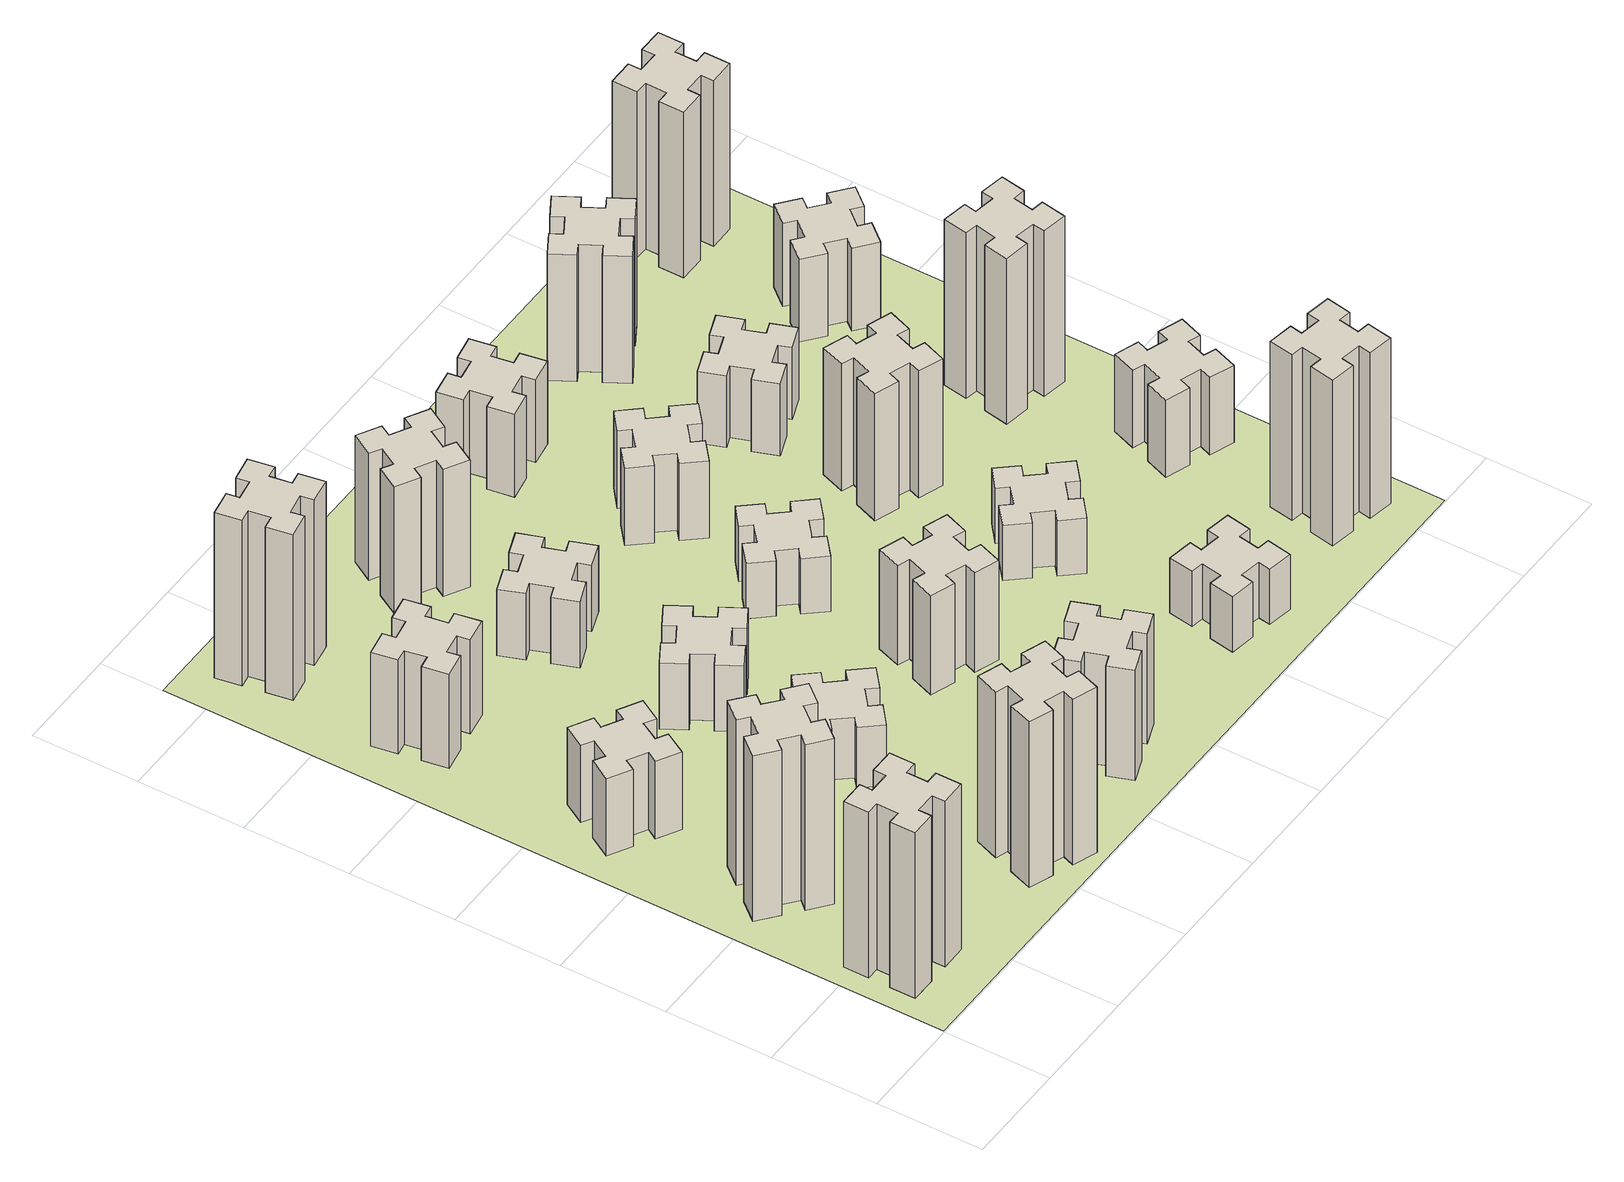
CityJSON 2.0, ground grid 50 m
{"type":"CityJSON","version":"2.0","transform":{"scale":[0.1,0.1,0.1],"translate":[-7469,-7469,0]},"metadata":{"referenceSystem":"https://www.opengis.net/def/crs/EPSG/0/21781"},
"CityObjects":{
"building1":{"type":"Building","attributes":{"class":"1000","function":"1000","usage":"1000","yearOfConstruction":2016,"roofType":"1000","measuredHeight":90,"storeysAboveGround":30,"storeysBelowGround":0},"geometry":[{"type":"Solid","lod":"1","boundaries":[[[[0,1,2,3,4,5,6,7,8,9,10,11,12,13,14,15,16,17,18,19]],[[17,16,20,21]],[[16,15,22,20]],[[15,14,23,22]],[[14,13,24,23]],[[13,12,25,24]],[[12,11,26,25]],[[11,10,27,26]],[[10,9,28,27]],[[9,8,29,28]],[[8,7,30,29]],[[7,6,31,30]],[[6,5,32,31]],[[5,4,33,32]],[[4,3,34,33]],[[3,2,35,34]],[[2,1,36,35]],[[1,0,37,36]],[[0,19,38,37]],[[19,18,39,38]],[[18,17,21,39]],[[24,25,26,27,28,29,30,31,32,33,34,35,36,37,38,39,21,20,22,23]]]]}]},
"building2":{"type":"Building","attributes":{"class":"1000","function":"1000","usage":"1000","yearOfConstruction":2016,"roofType":"1000","measuredHeight":90,"storeysAboveGround":30,"storeysBelowGround":0},"geometry":[{"type":"Solid","lod":"1","boundaries":[[[[40,41,42,43,44,45,46,47,48,49,50,51,52,53,54,55,56,57,58,59]],[[57,56,60,61]],[[56,55,62,60]],[[55,54,63,62]],[[54,53,64,63]],[[53,52,65,64]],[[52,51,66,65]],[[51,50,67,66]],[[50,49,68,67]],[[49,48,69,68]],[[48,47,70,69]],[[47,46,71,70]],[[46,45,72,71]],[[45,44,73,72]],[[44,43,74,73]],[[43,42,75,74]],[[42,41,76,75]],[[41,40,77,76]],[[40,59,78,77]],[[59,58,79,78]],[[58,57,61,79]],[[64,65,66,67,68,69,70,71,72,73,74,75,76,77,78,79,61,60,62,63]]]]}]},
"building3":{"type":"Building","attributes":{"class":"1000","function":"1000","usage":"1000","yearOfConstruction":2016,"roofType":"1000","measuredHeight":42,"storeysAboveGround":30,"storeysBelowGround":0},"geometry":[{"type":"Solid","lod":"1","boundaries":[[[[80,81,82,83,84,85,86,87,88,89,90,91,92,93,94,95,96,97,98,99]],[[97,96,100,101]],[[96,95,102,100]],[[95,94,103,102]],[[94,93,104,103]],[[93,92,105,104]],[[92,91,106,105]],[[91,90,107,106]],[[90,89,108,107]],[[89,88,109,108]],[[88,87,110,109]],[[87,86,111,110]],[[86,85,112,111]],[[85,84,113,112]],[[84,83,114,113]],[[83,82,115,114]],[[82,81,116,115]],[[81,80,117,116]],[[80,99,118,117]],[[99,98,119,118]],[[98,97,101,119]],[[104,105,106,107,108,109,110,111,112,113,114,115,116,117,118,119,101,100,102,103]]]]}]},
"building4":{"type":"Building","attributes":{"class":"1000","function":"1000","usage":"1000","yearOfConstruction":2016,"roofType":"1000","measuredHeight":51,"storeysAboveGround":30,"storeysBelowGround":0},"geometry":[{"type":"Solid","lod":"1","boundaries":[[[[120,121,122,123,124,125,126,127,128,129,130,131,132,133,134,135,136,137,138,139]],[[137,136,140,141]],[[136,135,142,140]],[[135,134,143,142]],[[134,133,144,143]],[[133,132,145,144]],[[132,131,146,145]],[[131,130,147,146]],[[130,129,148,147]],[[129,128,149,148]],[[128,127,150,149]],[[127,126,151,150]],[[126,125,152,151]],[[125,124,153,152]],[[124,123,154,153]],[[123,122,155,154]],[[122,121,156,155]],[[121,120,157,156]],[[120,139,158,157]],[[139,138,159,158]],[[138,137,141,159]],[[144,145,146,147,148,149,150,151,152,153,154,155,156,157,158,159,141,140,142,143]]]]}]},
"building5":{"type":"Building","attributes":{"class":"1000","function":"1000","usage":"1000","yearOfConstruction":2016,"roofType":"1000","measuredHeight":90,"storeysAboveGround":30,"storeysBelowGround":0},"geometry":[{"type":"Solid","lod":"1","boundaries":[[[[160,161,162,163,164,165,166,167,168,169,170,171,172,173,174,175,176,177,178,179]],[[177,176,180,181]],[[176,175,182,180]],[[175,174,183,182]],[[174,173,184,183]],[[173,172,185,184]],[[172,171,186,185]],[[171,170,187,186]],[[170,169,188,187]],[[169,168,189,188]],[[168,167,190,189]],[[167,166,191,190]],[[166,165,192,191]],[[165,164,193,192]],[[164,163,194,193]],[[163,162,195,194]],[[162,161,196,195]],[[161,160,197,196]],[[160,179,198,197]],[[179,178,199,198]],[[178,177,181,199]],[[184,185,186,187,188,189,190,191,192,193,194,195,196,197,198,199,181,180,182,183]]]]}]},
"building6":{"type":"Building","attributes":{"class":"1000","function":"1000","usage":"1000","yearOfConstruction":2016,"roofType":"1000","measuredHeight":90,"storeysAboveGround":30,"storeysBelowGround":0},"geometry":[{"type":"Solid","lod":"1","boundaries":[[[[200,201,202,203,204,205,206,207,208,209,210,211,212,213,214,215,216,217,218,219]],[[217,216,220,221]],[[216,215,222,220]],[[215,214,223,222]],[[214,213,224,223]],[[213,212,225,224]],[[212,211,226,225]],[[211,210,227,226]],[[210,209,228,227]],[[209,208,229,228]],[[208,207,230,229]],[[207,206,231,230]],[[206,205,232,231]],[[205,204,233,232]],[[204,203,234,233]],[[203,202,235,234]],[[202,201,236,235]],[[201,200,237,236]],[[200,219,238,237]],[[219,218,239,238]],[[218,217,221,239]],[[224,225,226,227,228,229,230,231,232,233,234,235,236,237,238,239,221,220,222,223]]]]}]},
"building7":{"type":"Building","attributes":{"class":"1000","function":"1000","usage":"1000","yearOfConstruction":2016,"roofType":"1000","measuredHeight":33,"storeysAboveGround":30,"storeysBelowGround":0},"geometry":[{"type":"Solid","lod":"1","boundaries":[[[[240,241,242,243,244,245,246,247,248,249,250,251,252,253,254,255,256,257,258,259]],[[257,256,260,261]],[[256,255,262,260]],[[255,254,263,262]],[[254,253,264,263]],[[253,252,265,264]],[[252,251,266,265]],[[251,250,267,266]],[[250,249,268,267]],[[249,248,269,268]],[[248,247,270,269]],[[247,246,271,270]],[[246,245,272,271]],[[245,244,273,272]],[[244,243,274,273]],[[243,242,275,274]],[[242,241,276,275]],[[241,240,277,276]],[[240,259,278,277]],[[259,258,279,278]],[[258,257,261,279]],[[264,265,266,267,268,269,270,271,272,273,274,275,276,277,278,279,261,260,262,263]]]]}]},
"building8":{"type":"Building","attributes":{"class":"1000","function":"1000","usage":"1000","yearOfConstruction":2016,"roofType":"1000","measuredHeight":36,"storeysAboveGround":30,"storeysBelowGround":0},"geometry":[{"type":"Solid","lod":"1","boundaries":[[[[280,281,282,283,284,285,286,287,288,289,290,291,292,293,294,295,296,297,298,299]],[[297,296,300,301]],[[296,295,302,300]],[[295,294,303,302]],[[294,293,304,303]],[[293,292,305,304]],[[292,291,306,305]],[[291,290,307,306]],[[290,289,308,307]],[[289,288,309,308]],[[288,287,310,309]],[[287,286,311,310]],[[286,285,312,311]],[[285,284,313,312]],[[284,283,314,313]],[[283,282,315,314]],[[282,281,316,315]],[[281,280,317,316]],[[280,299,318,317]],[[299,298,319,318]],[[298,297,301,319]],[[304,305,306,307,308,309,310,311,312,313,314,315,316,317,318,319,301,300,302,303]]]]}]},
"building9":{"type":"Building","attributes":{"class":"1000","function":"1000","usage":"1000","yearOfConstruction":2016,"roofType":"1000","measuredHeight":60,"storeysAboveGround":30,"storeysBelowGround":0},"geometry":[{"type":"Solid","lod":"1","boundaries":[[[[320,321,322,323,324,325,326,327,328,329,330,331,332,333,334,335,336,337,338,339]],[[337,336,340,341]],[[336,335,342,340]],[[335,334,343,342]],[[334,333,344,343]],[[333,332,345,344]],[[332,331,346,345]],[[331,330,347,346]],[[330,329,348,347]],[[329,328,349,348]],[[328,327,350,349]],[[327,326,351,350]],[[326,325,352,351]],[[325,324,353,352]],[[324,323,354,353]],[[323,322,355,354]],[[322,321,356,355]],[[321,320,357,356]],[[320,339,358,357]],[[339,338,359,358]],[[338,337,341,359]],[[344,345,346,347,348,349,350,351,352,353,354,355,356,357,358,359,341,340,342,343]]]]}]},
"building10":{"type":"Building","attributes":{"class":"1000","function":"1000","usage":"1000","yearOfConstruction":2016,"roofType":"1000","measuredHeight":36,"storeysAboveGround":30,"storeysBelowGround":0},"geometry":[{"type":"Solid","lod":"1","boundaries":[[[[360,361,362,363,364,365,366,367,368,369,370,371,372,373,374,375,376,377,378,379]],[[377,376,380,381]],[[376,375,382,380]],[[375,374,383,382]],[[374,373,384,383]],[[373,372,385,384]],[[372,371,386,385]],[[371,370,387,386]],[[370,369,388,387]],[[369,368,389,388]],[[368,367,390,389]],[[367,366,391,390]],[[366,365,392,391]],[[365,364,393,392]],[[364,363,394,393]],[[363,362,395,394]],[[362,361,396,395]],[[361,360,397,396]],[[360,379,398,397]],[[379,378,399,398]],[[378,377,381,399]],[[384,385,386,387,388,389,390,391,392,393,394,395,396,397,398,399,381,380,382,383]]]]}]},
"building11":{"type":"Building","attributes":{"class":"1000","function":"1000","usage":"1000","yearOfConstruction":2016,"roofType":"1000","measuredHeight":69,"storeysAboveGround":30,"storeysBelowGround":0},"geometry":[{"type":"Solid","lod":"1","boundaries":[[[[400,401,402,403,404,405,406,407,408,409,410,411,412,413,414,415,416,417,418,419]],[[417,416,420,421]],[[416,415,422,420]],[[415,414,423,422]],[[414,413,424,423]],[[413,412,425,424]],[[412,411,426,425]],[[411,410,427,426]],[[410,409,428,427]],[[409,408,429,428]],[[408,407,430,429]],[[407,406,431,430]],[[406,405,432,431]],[[405,404,433,432]],[[404,403,434,433]],[[403,402,435,434]],[[402,401,436,435]],[[401,400,437,436]],[[400,419,438,437]],[[419,418,439,438]],[[418,417,421,439]],[[424,425,426,427,428,429,430,431,432,433,434,435,436,437,438,439,421,420,422,423]]]]}]},
"building12":{"type":"Building","attributes":{"class":"1000","function":"1000","usage":"1000","yearOfConstruction":2016,"roofType":"1000","measuredHeight":54,"storeysAboveGround":30,"storeysBelowGround":0},"geometry":[{"type":"Solid","lod":"1","boundaries":[[[[440,441,442,443,444,445,446,447,448,449,450,451,452,453,454,455,456,457,458,459]],[[457,456,460,461]],[[456,455,462,460]],[[455,454,463,462]],[[454,453,464,463]],[[453,452,465,464]],[[452,451,466,465]],[[451,450,467,466]],[[450,449,468,467]],[[449,448,469,468]],[[448,447,470,469]],[[447,446,471,470]],[[446,445,472,471]],[[445,444,473,472]],[[444,443,474,473]],[[443,442,475,474]],[[442,441,476,475]],[[441,440,477,476]],[[440,459,478,477]],[[459,458,479,478]],[[458,457,461,479]],[[464,465,466,467,468,469,470,471,472,473,474,475,476,477,478,479,461,460,462,463]]]]}]},
"building13":{"type":"Building","attributes":{"class":"1000","function":"1000","usage":"1000","yearOfConstruction":2016,"roofType":"1000","measuredHeight":30,"storeysAboveGround":30,"storeysBelowGround":0},"geometry":[{"type":"Solid","lod":"1","boundaries":[[[[480,481,482,483,484,485,486,487,488,489,490,491,492,493,494,495,496,497,498,499]],[[497,496,500,501]],[[496,495,502,500]],[[495,494,503,502]],[[494,493,504,503]],[[493,492,505,504]],[[492,491,506,505]],[[491,490,507,506]],[[490,489,508,507]],[[489,488,509,508]],[[488,487,510,509]],[[487,486,511,510]],[[486,485,512,511]],[[485,484,513,512]],[[484,483,514,513]],[[483,482,515,514]],[[482,481,516,515]],[[481,480,517,516]],[[480,499,518,517]],[[499,498,519,518]],[[498,497,501,519]],[[504,505,506,507,508,509,510,511,512,513,514,515,516,517,518,519,501,500,502,503]]]]}]},
"building14":{"type":"Building","attributes":{"class":"1000","function":"1000","usage":"1000","yearOfConstruction":2016,"roofType":"1000","measuredHeight":42,"storeysAboveGround":30,"storeysBelowGround":0},"geometry":[{"type":"Solid","lod":"1","boundaries":[[[[520,521,522,523,524,525,526,527,528,529,530,531,532,533,534,535,536,537,538,539]],[[537,536,540,541]],[[536,535,542,540]],[[535,534,543,542]],[[534,533,544,543]],[[533,532,545,544]],[[532,531,546,545]],[[531,530,547,546]],[[530,529,548,547]],[[529,528,549,548]],[[528,527,550,549]],[[527,526,551,550]],[[526,525,552,551]],[[525,524,553,552]],[[524,523,554,553]],[[523,522,555,554]],[[522,521,556,555]],[[521,520,557,556]],[[520,539,558,557]],[[539,538,559,558]],[[538,537,541,559]],[[544,545,546,547,548,549,550,551,552,553,554,555,556,557,558,559,541,540,542,543]]]]}]},
"building15":{"type":"Building","attributes":{"class":"1000","function":"1000","usage":"1000","yearOfConstruction":2016,"roofType":"1000","measuredHeight":30,"storeysAboveGround":30,"storeysBelowGround":0},"geometry":[{"type":"Solid","lod":"1","boundaries":[[[[560,561,562,563,564,565,566,567,568,569,570,571,572,573,574,575,576,577,578,579]],[[577,576,580,581]],[[576,575,582,580]],[[575,574,583,582]],[[574,573,584,583]],[[573,572,585,584]],[[572,571,586,585]],[[571,570,587,586]],[[570,569,588,587]],[[569,568,589,588]],[[568,567,590,589]],[[567,566,591,590]],[[566,565,592,591]],[[565,564,593,592]],[[564,563,594,593]],[[563,562,595,594]],[[562,561,596,595]],[[561,560,597,596]],[[560,579,598,597]],[[579,578,599,598]],[[578,577,581,599]],[[584,585,586,587,588,589,590,591,592,593,594,595,596,597,598,599,581,580,582,583]]]]}]},
"building16":{"type":"Building","attributes":{"class":"1000","function":"1000","usage":"1000","yearOfConstruction":2016,"roofType":"1000","measuredHeight":45,"storeysAboveGround":30,"storeysBelowGround":0},"geometry":[{"type":"Solid","lod":"1","boundaries":[[[[600,601,602,603,604,605,606,607,608,609,610,611,612,613,614,615,616,617,618,619]],[[617,616,620,621]],[[616,615,622,620]],[[615,614,623,622]],[[614,613,624,623]],[[613,612,625,624]],[[612,611,626,625]],[[611,610,627,626]],[[610,609,628,627]],[[609,608,629,628]],[[608,607,630,629]],[[607,606,631,630]],[[606,605,632,631]],[[605,604,633,632]],[[604,603,634,633]],[[603,602,635,634]],[[602,601,636,635]],[[601,600,637,636]],[[600,619,638,637]],[[619,618,639,638]],[[618,617,621,639]],[[624,625,626,627,628,629,630,631,632,633,634,635,636,637,638,639,621,620,622,623]]]]}]},
"building17":{"type":"Building","attributes":{"class":"1000","function":"1000","usage":"1000","yearOfConstruction":2016,"roofType":"1000","measuredHeight":30,"storeysAboveGround":30,"storeysBelowGround":0},"geometry":[{"type":"Solid","lod":"1","boundaries":[[[[640,641,642,643,644,645,646,647,648,649,650,651,652,653,654,655,656,657,658,659]],[[657,656,660,661]],[[656,655,662,660]],[[655,654,663,662]],[[654,653,664,663]],[[653,652,665,664]],[[652,651,666,665]],[[651,650,667,666]],[[650,649,668,667]],[[649,648,669,668]],[[648,647,670,669]],[[647,646,671,670]],[[646,645,672,671]],[[645,644,673,672]],[[644,643,674,673]],[[643,642,675,674]],[[642,641,676,675]],[[641,640,677,676]],[[640,659,678,677]],[[659,658,679,678]],[[658,657,661,679]],[[664,665,666,667,668,669,670,671,672,673,674,675,676,677,678,679,661,660,662,663]]]]}]},
"building18":{"type":"Building","attributes":{"class":"1000","function":"1000","usage":"1000","yearOfConstruction":2016,"roofType":"1000","measuredHeight":69,"storeysAboveGround":30,"storeysBelowGround":0},"geometry":[{"type":"Solid","lod":"1","boundaries":[[[[680,681,682,683,684,685,686,687,688,689,690,691,692,693,694,695,696,697,698,699]],[[697,696,700,701]],[[696,695,702,700]],[[695,694,703,702]],[[694,693,704,703]],[[693,692,705,704]],[[692,691,706,705]],[[691,690,707,706]],[[690,689,708,707]],[[689,688,709,708]],[[688,687,710,709]],[[687,686,711,710]],[[686,685,712,711]],[[685,684,713,712]],[[684,683,714,713]],[[683,682,715,714]],[[682,681,716,715]],[[681,680,717,716]],[[680,699,718,717]],[[699,698,719,718]],[[698,697,701,719]],[[704,705,706,707,708,709,710,711,712,713,714,715,716,717,718,719,701,700,702,703]]]]}]},
"building19":{"type":"Building","attributes":{"class":"1000","function":"1000","usage":"1000","yearOfConstruction":2016,"roofType":"1000","measuredHeight":39,"storeysAboveGround":30,"storeysBelowGround":0},"geometry":[{"type":"Solid","lod":"1","boundaries":[[[[720,721,722,723,724,725,726,727,728,729,730,731,732,733,734,735,736,737,738,739]],[[737,736,740,741]],[[736,735,742,740]],[[735,734,743,742]],[[734,733,744,743]],[[733,732,745,744]],[[732,731,746,745]],[[731,730,747,746]],[[730,729,748,747]],[[729,728,749,748]],[[728,727,750,749]],[[727,726,751,750]],[[726,725,752,751]],[[725,724,753,752]],[[724,723,754,753]],[[723,722,755,754]],[[722,721,756,755]],[[721,720,757,756]],[[720,739,758,757]],[[739,738,759,758]],[[738,737,741,759]],[[744,745,746,747,748,749,750,751,752,753,754,755,756,757,758,759,741,740,742,743]]]]}]},
"building20":{"type":"Building","attributes":{"class":"1000","function":"1000","usage":"1000","yearOfConstruction":2016,"roofType":"1000","measuredHeight":90,"storeysAboveGround":30,"storeysBelowGround":0},"geometry":[{"type":"Solid","lod":"1","boundaries":[[[[760,761,762,763,764,765,766,767,768,769,770,771,772,773,774,775,776,777,778,779]],[[777,776,780,781]],[[776,775,782,780]],[[775,774,783,782]],[[774,773,784,783]],[[773,772,785,784]],[[772,771,786,785]],[[771,770,787,786]],[[770,769,788,787]],[[769,768,789,788]],[[768,767,790,789]],[[767,766,791,790]],[[766,765,792,791]],[[765,764,793,792]],[[764,763,794,793]],[[763,762,795,794]],[[762,761,796,795]],[[761,760,797,796]],[[760,779,798,797]],[[779,778,799,798]],[[778,777,781,799]],[[784,785,786,787,788,789,790,791,792,793,794,795,796,797,798,799,781,780,782,783]]]]}]},
"building21":{"type":"Building","attributes":{"class":"1000","function":"1000","usage":"1000","yearOfConstruction":2016,"roofType":"1000","measuredHeight":69,"storeysAboveGround":30,"storeysBelowGround":0},"geometry":[{"type":"Solid","lod":"1","boundaries":[[[[800,801,802,803,804,805,806,807,808,809,810,811,812,813,814,815,816,817,818,819]],[[817,816,820,821]],[[816,815,822,820]],[[815,814,823,822]],[[814,813,824,823]],[[813,812,825,824]],[[812,811,826,825]],[[811,810,827,826]],[[810,809,828,827]],[[809,808,829,828]],[[808,807,830,829]],[[807,806,831,830]],[[806,805,832,831]],[[805,804,833,832]],[[804,803,834,833]],[[803,802,835,834]],[[802,801,836,835]],[[801,800,837,836]],[[800,819,838,837]],[[819,818,839,838]],[[818,817,821,839]],[[824,825,826,827,828,829,830,831,832,833,834,835,836,837,838,839,821,820,822,823]]]]}]},
"building22":{"type":"Building","attributes":{"class":"1000","function":"1000","usage":"1000","yearOfConstruction":2016,"roofType":"1000","measuredHeight":42,"storeysAboveGround":30,"storeysBelowGround":0},"geometry":[{"type":"Solid","lod":"1","boundaries":[[[[840,841,842,843,844,845,846,847,848,849,850,851,852,853,854,855,856,857,858,859]],[[857,856,860,861]],[[856,855,862,860]],[[855,854,863,862]],[[854,853,864,863]],[[853,852,865,864]],[[852,851,866,865]],[[851,850,867,866]],[[850,849,868,867]],[[849,848,869,868]],[[848,847,870,869]],[[847,846,871,870]],[[846,845,872,871]],[[845,844,873,872]],[[844,843,874,873]],[[843,842,875,874]],[[842,841,876,875]],[[841,840,877,876]],[[840,859,878,877]],[[859,858,879,878]],[[858,857,861,879]],[[864,865,866,867,868,869,870,871,872,873,874,875,876,877,878,879,861,860,862,863]]]]}]},
"building23":{"type":"Building","attributes":{"class":"1000","function":"1000","usage":"1000","yearOfConstruction":2016,"roofType":"1000","measuredHeight":90,"storeysAboveGround":30,"storeysBelowGround":0},"geometry":[{"type":"Solid","lod":"1","boundaries":[[[[880,881,882,883,884,885,886,887,888,889,890,891,892,893,894,895,896,897,898,899]],[[897,896,900,901]],[[896,895,902,900]],[[895,894,903,902]],[[894,893,904,903]],[[893,892,905,904]],[[892,891,906,905]],[[891,890,907,906]],[[890,889,908,907]],[[889,888,909,908]],[[888,887,910,909]],[[887,886,911,910]],[[886,885,912,911]],[[885,884,913,912]],[[884,883,914,913]],[[883,882,915,914]],[[882,881,916,915]],[[881,880,917,916]],[[880,899,918,917]],[[899,898,919,918]],[[898,897,901,919]],[[904,905,906,907,908,909,910,911,912,913,914,915,916,917,918,919,901,900,902,903]]]]}]},
"building24":{"type":"Building","attributes":{"class":"1000","function":"1000","usage":"1000","yearOfConstruction":2016,"roofType":"1000","measuredHeight":45,"storeysAboveGround":30,"storeysBelowGround":0},"geometry":[{"type":"Solid","lod":"1","boundaries":[[[[920,921,922,923,924,925,926,927,928,929,930,931,932,933,934,935,936,937,938,939]],[[937,936,940,941]],[[936,935,942,940]],[[935,934,943,942]],[[934,933,944,943]],[[933,932,945,944]],[[932,931,946,945]],[[931,930,947,946]],[[930,929,948,947]],[[929,928,949,948]],[[928,927,950,949]],[[927,926,951,950]],[[926,925,952,951]],[[925,924,953,952]],[[924,923,954,953]],[[923,922,955,954]],[[922,921,956,955]],[[921,920,957,956]],[[920,939,958,957]],[[939,938,959,958]],[[938,937,941,959]],[[944,945,946,947,948,949,950,951,952,953,954,955,956,957,958,959,941,940,942,943]]]]}]},
"building25":{"type":"Building","attributes":{"class":"1000","function":"1000","usage":"1000","yearOfConstruction":2016,"roofType":"1000","measuredHeight":90,"storeysAboveGround":30,"storeysBelowGround":0},"geometry":[{"type":"Solid","lod":"1","boundaries":[[[[960,961,962,963,964,965,966,967,968,969,970,971,972,973,974,975,976,977,978,979]],[[977,976,980,981]],[[976,975,982,980]],[[975,974,983,982]],[[974,973,984,983]],[[973,972,985,984]],[[972,971,986,985]],[[971,970,987,986]],[[970,969,988,987]],[[969,968,989,988]],[[968,967,990,989]],[[967,966,991,990]],[[966,965,992,991]],[[965,964,993,992]],[[964,963,994,993]],[[963,962,995,994]],[[962,961,996,995]],[[961,960,997,996]],[[960,979,998,997]],[[979,978,999,998]],[[978,977,981,999]],[[984,985,986,987,988,989,990,991,992,993,994,995,996,997,998,999,981,980,982,983]]]]}]},
"landuse1":{"type":"LandUse","attributes":{"name":"plot1","function":"1010"},"geometry":[{"type":"MultiSurface","lod":"1","boundaries":[[[1000,1001,1002,1003]]]}]}
},
"vertices":[
[165,425,0],[165,325,0],[105,325,0],[105,205,0],[225,205,0],[225,265,0],[325,265,0],[325,205,0],[445,205,0],[445,325,0],[385,325,0],[385,425,0],[445,425,0],[445,545,0],[325,545,0],[325,485,0],[225,485,0],[225,545,0],[105,545,0],[105,425,0],[225,485,900],[225,545,900],[325,485,900],[325,545,900],[445,545,900],[445,425,900],[385,425,900],[385,325,900],[445,325,900],[445,205,900],[325,205,900],[325,265,900],[225,265,900],[225,205,900],[105,205,900],[105,325,900],[165,325,900],[165,425,900],[105,425,900],[105,545,900],
[484,1067,0],[408,1132,0],[446,1178,0],[354,1255,0],[277,1163,0],[323,1124,0],[259,1048,0],[213,1086,0],[136,994,0],[228,917,0],[266,963,0],[343,899,0],[304,853,0],[396,776,0],[473,868,0],[427,906,0],[492,983,0],[538,944,0],[615,1036,0],[523,1113,0],[492,983,900],[538,944,900],[427,906,900],[473,868,900],[396,776,900],[304,853,900],[343,899,900],[266,963,900],[228,917,900],[136,994,900],[213,1086,900],[259,1048,900],[323,1124,900],[277,1163,900],[354,1255,900],[446,1178,900],[408,1132,900],[484,1067,900],[523,1113,900],[615,1036,900],
[474,1826,0],[387,1876,0],[417,1928,0],[313,1988,0],[253,1884,0],[305,1854,0],[255,1767,0],[203,1797,0],[143,1693,0],[247,1633,0],[277,1685,0],[364,1635,0],[334,1583,0],[438,1523,0],[498,1627,0],[446,1657,0],[496,1744,0],[548,1714,0],[608,1818,0],[504,1878,0],[496,1744,420],[548,1714,420],[446,1657,420],[498,1627,420],[438,1523,420],[334,1583,420],[364,1635,420],[277,1685,420],[247,1633,420],[143,1693,420],[203,1797,420],[255,1767,420],[305,1854,420],[253,1884,420],[313,1988,420],[417,1928,420],[387,1876,420],[474,1826,420],[504,1878,420],[608,1818,420],
[405,2812,0],[307,2795,0],[297,2854,0],[178,2833,0],[199,2715,0],[258,2725,0],[276,2627,0],[217,2617,0],[237,2498,0],[356,2519,0],[345,2578,0],[444,2596,0],[454,2537,0],[572,2557,0],[551,2676,0],[492,2665,0],[475,2764,0],[534,2774,0],[513,2892,0],[395,2871,0],[475,2764,510],[534,2774,510],[492,2665,510],[551,2676,510],[572,2557,510],[454,2537,510],[444,2596,510],[345,2578,510],[356,2519,510],[237,2498,510],[217,2617,510],[276,2627,510],[258,2725,510],[199,2715,510],[178,2833,510],[297,2854,510],[307,2795,510],[405,2812,510],[395,2871,510],[513,2892,510],
[1029,360,0],[995,266,0],[939,287,0],[897,174,0],[1010,133,0],[1031,189,0],[1125,155,0],[1104,99,0],[1217,57,0],[1258,170,0],[1202,191,0],[1236,285,0],[1292,264,0],[1333,377,0],[1220,418,0],[1200,362,0],[1106,396,0],[1127,452,0],[1014,493,0],[973,380,0],[1106,396,900],[1127,452,900],[1200,362,900],[1220,418,900],[1333,377,900],[1292,264,900],[1236,285,900],[1202,191,900],[1258,170,900],[1217,57,900],[1104,99,900],[1125,155,900],[1031,189,900],[1010,133,900],[897,174,900],[939,287,900],[995,266,900],[1029,360,900],[973,380,900],[1014,493,900],
[492,3405,0],[475,3504,0],[534,3514,0],[513,3632,0],[395,3611,0],[405,3552,0],[307,3535,0],[297,3594,0],[178,3573,0],[199,3455,0],[258,3465,0],[276,3367,0],[217,3357,0],[237,3238,0],[356,3259,0],[345,3318,0],[444,3336,0],[454,3277,0],[572,3297,0],[551,3416,0],[444,3336,900],[454,3277,900],[345,3318,900],[356,3259,900],[237,3238,900],[217,3357,900],[276,3367,900],[258,3465,900],[199,3455,900],[178,3573,900],[297,3594,900],[307,3535,900],[405,3552,900],[395,3611,900],[513,3632,900],[534,3514,900],[475,3504,900],[492,3405,900],[551,3416,900],[572,3297,900],
[1083,1332,0],[1006,1267,0],[968,1313,0],[876,1236,0],[953,1144,0],[999,1183,0],[1063,1106,0],[1017,1068,0],[1094,976,0],[1186,1053,0],[1148,1099,0],[1224,1163,0],[1263,1117,0],[1355,1194,0],[1278,1286,0],[1232,1248,0],[1167,1324,0],[1213,1363,0],[1136,1455,0],[1044,1378,0],[1167,1324,330],[1213,1363,330],[1232,1248,330],[1278,1286,330],[1355,1194,330],[1263,1117,330],[1224,1163,330],[1148,1099,330],[1186,1053,330],[1094,976,330],[1017,1068,330],[1063,1106,330],[999,1183,330],[953,1144,330],[876,1236,330],[968,1313,330],[1006,1267,330],[1083,1332,330],[1044,1378,330],[1136,1455,330],
[1236,1867,0],[1186,1954,0],[1238,1984,0],[1178,2088,0],[1074,2028,0],[1104,1976,0],[1017,1926,0],[987,1978,0],[883,1918,0],[943,1814,0],[995,1844,0],[1045,1757,0],[993,1727,0],[1053,1623,0],[1157,1683,0],[1127,1735,0],[1214,1785,0],[1244,1733,0],[1348,1793,0],[1288,1897,0],[1214,1785,360],[1244,1733,360],[1127,1735,360],[1157,1683,360],[1053,1623,360],[993,1727,360],[1045,1757,360],[995,1844,360],[943,1814,360],[883,1918,360],[987,1978,360],[1017,1926,360],[1104,1976,360],[1074,2028,360],[1178,2088,360],[1238,1984,360],[1186,1954,360],[1236,1867,360],[1288,1897,360],[1348,1793,360],
[1765,496,0],[1671,462,0],[1650,518,0],[1537,477,0],[1579,364,0],[1635,385,0],[1669,291,0],[1613,270,0],[1654,157,0],[1767,199,0],[1746,255,0],[1840,289,0],[1860,233,0],[1973,274,0],[1932,387,0],[1876,366,0],[1842,460,0],[1898,480,0],[1857,593,0],[1744,552,0],[1842,460,600],[1898,480,600],[1876,366,600],[1932,387,600],[1973,274,600],[1860,233,600],[1840,289,600],[1746,255,600],[1767,199,600],[1654,157,600],[1613,270,600],[1669,291,600],[1635,385,600],[1579,364,600],[1537,477,600],[1650,518,600],[1671,462,600],[1765,496,600],[1744,552,600],[1857,593,600],
[1106,2475,0],[1200,2509,0],[1220,2453,0],[1333,2494,0],[1292,2607,0],[1236,2586,0],[1202,2680,0],[1258,2700,0],[1217,2813,0],[1104,2772,0],[1125,2716,0],[1031,2682,0],[1010,2738,0],[897,2697,0],[939,2584,0],[995,2605,0],[1029,2511,0],[973,2490,0],[1014,2377,0],[1127,2419,0],[1029,2511,360],[973,2490,360],[995,2605,360],[939,2584,360],[897,2697,360],[1010,2738,360],[1031,2682,360],[1125,2716,360],[1104,2772,360],[1217,2813,360],[1258,2700,360],[1202,2680,360],[1236,2586,360],[1292,2607,360],[1333,2494,360],[1220,2453,360],[1200,2509,360],[1106,2475,360],[1127,2419,360],[1014,2377,360],
[1186,3137,0],[1236,3224,0],[1288,3194,0],[1348,3298,0],[1244,3358,0],[1214,3306,0],[1127,3356,0],[1157,3408,0],[1053,3468,0],[993,3364,0],[1045,3334,0],[995,3247,0],[943,3277,0],[883,3173,0],[987,3113,0],[1017,3165,0],[1104,3115,0],[1074,3063,0],[1178,3003,0],[1238,3107,0],[1104,3115,690],[1074,3063,690],[1017,3165,690],[987,3113,690],[883,3173,690],[943,3277,690],[995,3247,690],[1045,3334,690],[993,3364,690],[1053,3468,690],[1157,3408,690],[1127,3356,690],[1214,3306,690],[1244,3358,690],[1348,3298,690],[1288,3194,690],[1236,3224,690],[1186,3137,690],[1238,3107,690],[1178,3003,690],
[1769,1300,0],[1735,1206,0],[1679,1227,0],[1637,1114,0],[1750,1073,0],[1771,1129,0],[1865,1095,0],[1844,1039,0],[1957,997,0],[1998,1110,0],[1942,1131,0],[1976,1225,0],[2032,1204,0],[2073,1317,0],[1960,1358,0],[1940,1302,0],[1846,1336,0],[1867,1392,0],[1754,1433,0],[1713,1320,0],[1846,1336,540],[1867,1392,540],[1940,1302,540],[1960,1358,540],[2073,1317,540],[2032,1204,540],[1976,1225,540],[1942,1131,540],[1998,1110,540],[1957,997,540],[1844,1039,540],[1865,1095,540],[1771,1129,540],[1750,1073,540],[1637,1114,540],[1679,1227,540],[1735,1206,540],[1769,1300,540],[1713,1320,540],[1754,1433,540],
[1972,1988,0],[1907,2064,0],[1953,2103,0],[1876,2195,0],[1784,2118,0],[1823,2072,0],[1746,2007,0],[1708,2053,0],[1616,1976,0],[1693,1884,0],[1739,1923,0],[1803,1846,0],[1757,1808,0],[1834,1716,0],[1926,1793,0],[1888,1839,0],[1964,1903,0],[2003,1857,0],[2095,1934,0],[2018,2026,0],[1964,1903,300],[2003,1857,300],[1888,1839,300],[1926,1793,300],[1834,1716,300],[1757,1808,300],[1803,1846,300],[1739,1923,300],[1693,1884,300],[1616,1976,300],[1708,2053,300],[1746,2007,300],[1823,2072,300],[1784,2118,300],[1876,2195,300],[1953,2103,300],[1907,2064,300],[1972,1988,300],[2018,2026,300],[2095,1934,300],
[1839,2563,0],[1903,2486,0],[1857,2448,0],[1934,2356,0],[2026,2433,0],[1988,2479,0],[2064,2543,0],[2103,2497,0],[2195,2574,0],[2118,2666,0],[2072,2628,0],[2007,2704,0],[2053,2743,0],[1976,2835,0],[1884,2758,0],[1923,2712,0],[1846,2647,0],[1808,2693,0],[1716,2616,0],[1793,2524,0],[1846,2647,420],[1808,2693,420],[1923,2712,420],[1884,2758,420],[1976,2835,420],[2053,2743,420],[2007,2704,420],[2072,2628,420],[2118,2666,420],[2195,2574,420],[2103,2497,420],[2064,2543,420],[1988,2479,420],[2026,2433,420],[1934,2356,420],[1857,2448,420],[1903,2486,420],[1839,2563,420],[1793,2524,420],[1716,2616,420],
[2596,444,0],[2578,345,0],[2519,356,0],[2498,237,0],[2617,217,0],[2627,276,0],[2725,258,0],[2715,199,0],[2833,178,0],[2854,297,0],[2795,307,0],[2812,405,0],[2871,395,0],[2892,513,0],[2774,534,0],[2764,475,0],[2665,492,0],[2676,551,0],[2557,572,0],[2537,454,0],[2665,492,300],[2676,551,300],[2764,475,300],[2774,534,300],[2892,513,300],[2871,395,300],[2812,405,300],[2795,307,300],[2854,297,300],[2833,178,300],[2715,199,300],[2725,258,300],[2627,276,300],[2617,217,300],[2498,237,300],[2519,356,300],[2578,345,300],[2596,444,300],[2537,454,300],[2557,572,300],
[1738,3365,0],[1756,3267,0],[1697,3257,0],[1717,3138,0],[1836,3159,0],[1825,3218,0],[1924,3236,0],[1934,3177,0],[2052,3197,0],[2031,3316,0],[1972,3305,0],[1955,3404,0],[2014,3414,0],[1993,3532,0],[1875,3511,0],[1885,3452,0],[1787,3435,0],[1777,3494,0],[1658,3473,0],[1679,3355,0],[1787,3435,450],[1777,3494,450],[1885,3452,450],[1875,3511,450],[1993,3532,450],[2014,3414,450],[1955,3404,450],[1972,3305,450],[2031,3316,450],[2052,3197,450],[1934,3177,450],[1924,3236,450],[1825,3218,450],[1836,3159,450],[1717,3138,450],[1697,3257,450],[1756,3267,450],[1738,3365,450],[1679,3355,450],[1658,3473,450],
[2628,1099,0],[2704,1163,0],[2743,1117,0],[2835,1194,0],[2758,1286,0],[2712,1248,0],[2647,1324,0],[2693,1363,0],[2616,1455,0],[2524,1378,0],[2563,1332,0],[2486,1267,0],[2448,1313,0],[2356,1236,0],[2433,1144,0],[2479,1183,0],[2543,1106,0],[2497,1068,0],[2574,976,0],[2666,1053,0],[2543,1106,300],[2497,1068,300],[2479,1183,300],[2433,1144,300],[2356,1236,300],[2448,1313,300],[2486,1267,300],[2563,1332,300],[2524,1378,300],[2616,1455,300],[2693,1363,300],[2647,1324,300],[2712,1248,300],[2758,1286,300],[2835,1194,300],[2743,1117,300],[2704,1163,300],[2628,1099,300],[2666,1053,300],[2574,976,300],
[2682,1871,0],[2716,1965,0],[2772,1944,0],[2813,2057,0],[2700,2098,0],[2680,2042,0],[2586,2076,0],[2607,2132,0],[2494,2173,0],[2453,2060,0],[2509,2040,0],[2475,1946,0],[2419,1967,0],[2377,1854,0],[2490,1813,0],[2511,1869,0],[2605,1835,0],[2584,1779,0],[2697,1737,0],[2738,1850,0],[2605,1835,690],[2584,1779,690],[2511,1869,690],[2490,1813,690],[2377,1854,690],[2419,1967,690],[2475,1946,690],[2509,2040,690],[2453,2060,690],[2494,2173,690],[2607,2132,690],[2586,2076,690],[2680,2042,690],[2700,2098,690],[2813,2057,690],[2772,1944,690],[2716,1965,690],[2682,1871,690],[2738,1850,690],[2697,1737,690],
[2586,2475,0],[2680,2509,0],[2700,2453,0],[2813,2494,0],[2772,2607,0],[2716,2586,0],[2682,2680,0],[2738,2700,0],[2697,2813,0],[2584,2772,0],[2605,2716,0],[2511,2682,0],[2490,2738,0],[2377,2697,0],[2419,2584,0],[2475,2605,0],[2509,2511,0],[2453,2490,0],[2494,2377,0],[2607,2419,0],[2509,2511,390],[2453,2490,390],[2475,2605,390],[2419,2584,390],[2377,2697,390],[2490,2738,390],[2511,2682,390],[2605,2716,390],[2584,2772,390],[2697,2813,390],[2738,2700,390],[2682,2680,390],[2716,2586,390],[2772,2607,390],[2813,2494,390],[2700,2453,390],[2680,2509,390],[2586,2475,390],[2607,2419,390],[2494,2377,390],
[3504,475,0],[3405,492,0],[3416,551,0],[3297,572,0],[3277,454,0],[3336,444,0],[3318,345,0],[3259,356,0],[3238,237,0],[3357,217,0],[3367,276,0],[3465,258,0],[3455,199,0],[3573,178,0],[3594,297,0],[3535,307,0],[3552,405,0],[3611,395,0],[3632,513,0],[3514,534,0],[3552,405,900],[3611,395,900],[3535,307,900],[3594,297,900],[3573,178,900],[3455,199,900],[3465,258,900],[3367,276,900],[3357,217,900],[3238,237,900],[3259,356,900],[3318,345,900],[3336,444,900],[3277,454,900],[3297,572,900],[3416,551,900],[3405,492,900],[3504,475,900],[3514,534,900],[3632,513,900],
[2716,3347,0],[2666,3434,0],[2718,3464,0],[2658,3568,0],[2554,3508,0],[2584,3456,0],[2497,3406,0],[2467,3458,0],[2363,3398,0],[2423,3294,0],[2475,3324,0],[2525,3237,0],[2473,3207,0],[2533,3103,0],[2637,3163,0],[2607,3215,0],[2694,3265,0],[2724,3213,0],[2828,3273,0],[2768,3377,0],[2694,3265,690],[2724,3213,690],[2607,3215,690],[2637,3163,690],[2533,3103,690],[2473,3207,690],[2525,3237,690],[2475,3324,690],[2423,3294,690],[2363,3398,690],[2467,3458,690],[2497,3406,690],[2584,3456,690],[2554,3508,690],[2658,3568,690],[2718,3464,690],[2666,3434,690],[2716,3347,690],[2768,3377,690],[2828,3273,690],
[3351,1029,0],[3445,995,0],[3424,939,0],[3537,897,0],[3578,1010,0],[3522,1031,0],[3556,1125,0],[3612,1104,0],[3653,1217,0],[3540,1258,0],[3520,1202,0],[3426,1236,0],[3447,1292,0],[3334,1333,0],[3293,1220,0],[3349,1200,0],[3315,1106,0],[3259,1127,0],[3217,1014,0],[3330,973,0],[3315,1106,420],[3259,1127,420],[3349,1200,420],[3293,1220,420],[3334,1333,420],[3447,1292,420],[3426,1236,420],[3520,1202,420],[3540,1258,420],[3653,1217,420],[3612,1104,420],[3556,1125,420],[3522,1031,420],[3578,1010,420],[3537,897,420],[3424,939,420],[3445,995,420],[3351,1029,420],[3330,973,420],[3217,1014,420],
[3435,1787,0],[3452,1885,0],[3511,1875,0],[3532,1993,0],[3414,2014,0],[3404,1955,0],[3305,1972,0],[3316,2031,0],[3197,2052,0],[3177,1934,0],[3236,1924,0],[3218,1825,0],[3159,1836,0],[3138,1717,0],[3257,1697,0],[3267,1756,0],[3365,1738,0],[3355,1679,0],[3473,1658,0],[3494,1777,0],[3365,1738,900],[3355,1679,900],[3267,1756,900],[3257,1697,900],[3138,1717,900],[3159,1836,900],[3218,1825,900],[3236,1924,900],[3177,1934,900],[3197,2052,900],[3316,2031,900],[3305,1972,900],[3404,1955,900],[3414,2014,900],[3532,1993,900],[3511,1875,900],[3452,1885,900],[3435,1787,900],[3494,1777,900],[3473,1658,900],
[3444,2747,0],[3368,2812,0],[3406,2858,0],[3314,2935,0],[3237,2843,0],[3283,2804,0],[3219,2728,0],[3173,2766,0],[3096,2674,0],[3188,2597,0],[3226,2643,0],[3303,2579,0],[3264,2533,0],[3356,2456,0],[3433,2548,0],[3387,2586,0],[3452,2663,0],[3498,2624,0],[3575,2716,0],[3483,2793,0],[3452,2663,450],[3498,2624,450],[3387,2586,450],[3433,2548,450],[3356,2456,450],[3264,2533,450],[3303,2579,450],[3226,2643,450],[3188,2597,450],[3096,2674,450],[3173,2766,450],[3219,2728,450],[3283,2804,450],[3237,2843,450],[3314,2935,450],[3406,2858,450],[3368,2812,450],[3444,2747,450],[3483,2793,450],[3575,2716,450],
[3285,3325,0],[3385,3325,0],[3385,3265,0],[3505,3265,0],[3505,3385,0],[3445,3385,0],[3445,3485,0],[3505,3485,0],[3505,3605,0],[3385,3605,0],[3385,3545,0],[3285,3545,0],[3285,3605,0],[3165,3605,0],[3165,3485,0],[3225,3485,0],[3225,3385,0],[3165,3385,0],[3165,3265,0],[3285,3265,0],[3225,3385,900],[3165,3385,900],[3225,3485,900],[3165,3485,900],[3165,3605,900],[3285,3605,900],[3285,3545,900],[3385,3545,900],[3385,3605,900],[3505,3605,900],[3505,3485,900],[3445,3485,900],[3445,3385,900],[3505,3385,900],[3505,3265,900],[3385,3265,900],[3385,3325,900],[3285,3325,900],[3285,3265,900],[3165,3265,900],
[5,3705,0],[3705,3705,0],[3705,5,0],[5,5,0]
]}
